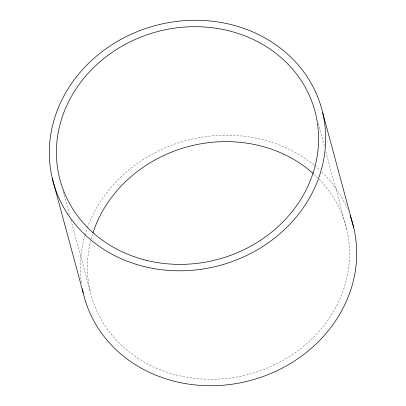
<?xml version="1.0" encoding="UTF-8"?>
<svg xmlns="http://www.w3.org/2000/svg" width="406" height="406" viewBox="0 0 406 406"><rect width="100%" height="100%" fill="white"/><g stroke="black" fill="none" stroke-linecap="round" stroke-linejoin="round"><path stroke-width="0.3" stroke-dasharray="2.03 1.52" d="M318.268 123.708L324.536 146.942M325.856 151.829L346.805 229.466M63.321 191.82L69.751 215.657M70.908 219.935L90.203 291.457M81.337 282.667A139.141 124.195 -15.1 0 1 84.793 235.84M84.961 235.257A139.141 124.195 -15.1 0 1 87.209 228.294M87.412 227.715A139.141 124.195 -15.1 0 1 314.137 165.232M314.609 165.623A139.141 124.195 -15.1 0 1 320.121 170.449M321.887 172.124A139.141 124.195 -15.1 0 1 348.104 210.364M319.08 179.153A132.001 117.821 -15.1 0 1 249.314 374.185A132.001 117.821 -15.1 0 1 90.624 241.002M91.081 239.21A132.001 117.821 -15.1 0 1 92.817 233.277M313.752 174.007A132.001 117.821 -15.1 0 1 318.218 178.275"/><path stroke-width="0.61" d="M322.734 112.863A139.141 124.195 -15.1 0 1 144.429 266.605A139.141 124.195 -15.1 0 1 95.319 57.144A139.141 124.195 -15.1 0 1 322.734 112.863L353.743 227.786M52.257 178.214L83.266 293.137M350.155 215.642A139.141 124.195 -15.1 0 1 251.324 380.244A139.141 124.195 -15.1 0 1 82.337 288.798M93.01 232.684A132.001 117.821 -15.1 0 1 313.29 173.59M146.642 260.393A132.001 117.821 -15.1 0 0 315.797 114.543A132.001 117.821 -15.1 0 0 100.049 61.682A132.001 117.821 -15.1 0 0 146.642 260.393"/></g></svg>
